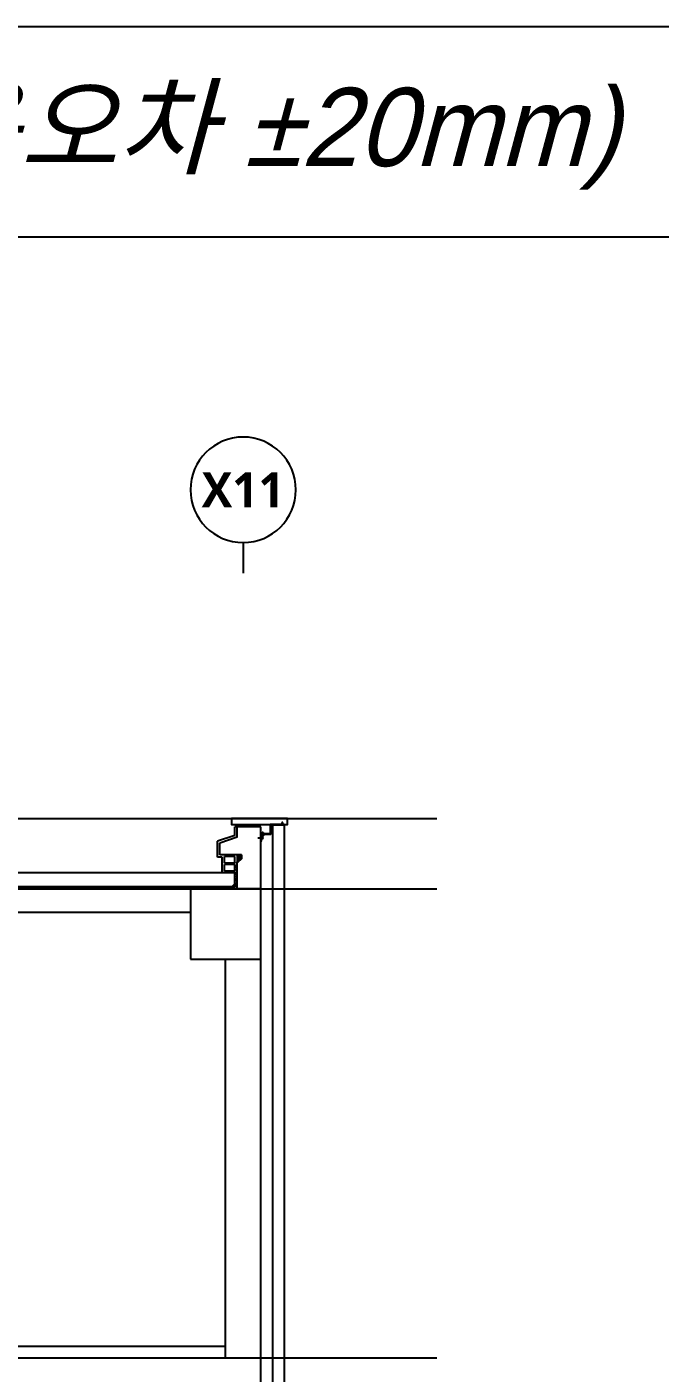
# Model space of a CAD drawing. Header units: millimetres. Extents: x 5544 to 245194, y -610088 to 30375.
# Drawn here: x 70905 to 76311, y 18049 to 29532 of the extents above; entities that cross this region are included whole.
import ezdxf
from ezdxf.enums import TextEntityAlignment as Align

# ---------------------------------------------------------------- set-up
doc = ezdxf.new("R2010")
doc.units = ezdxf.units.MM
doc.linetypes.add('HID', pattern=[2.3, 1.5, -0.8])
for name, color, linetype in [('4', 4, 'Continuous'), ('A-ANNO-TEXT1', 7, 'Continuous'), ('A-CEN', 22, 'Continuous'), ('A-FLOR-ROOF-FIN', 6, 'Continuous'), ('A-ST-AXIS-BUB', 7, 'Continuous'), ('A-ST-CONC', 2, 'Continuous'), ('A-WALL-MASN', 3, 'Continuous'), ('AA-FIN2', 6, 'Continuous'), ('BW', 3, 'Continuous'), ('ELC', 9, 'Continuous'), ('ELE8', 8, 'Continuous'), ('FIN', 9, 'Continuous'), ('HH', 9, 'Continuous'), ('HID', 7, 'HID'), ('out-fin', 6, 'Continuous'), ('주단면도-1$0$A-FIN-TYP1', 6, 'Continuous'), ('주단면도-1$0$A-FLOR-GW', 6, 'Continuous'), ('주단면도-1$0$A-ST-CONC', 2, 'Continuous')]:
    doc.layers.add(name, color=color, linetype=linetype)
doc.styles.add('ROMAND', font='gulim.ttc', dxfattribs={"oblique": 15})
doc.styles.add('SH_진천_나눔', font='NanumGothicBold.ttf')

# ---------------------------------------------------------------- blocks, each defined once
blk = doc.blocks.new('A-ST-AXIS-BUB-1')
at = {"layer": 'A-ST-AXIS-BUB'}
blk.add_line((0, 350), (0, 0), dxfattribs=at)
blk.add_circle((0, 950), 600, dxfattribs=at)

msp = doc.modelspace()

# ---------------------------------------------------------------- hatches: boundary and pattern name
at = {"layer": 'HH'}
h = msp.add_hatch(dxfattribs=at)
h.set_pattern_fill('ANSI37', color=256, scale=100, angle=180, style=0)
h.set_pattern_definition([(45, (160053.15, 7948.265), (-8.8388348, 8.8388348), []), (135, (160053.15, 7948.265), (-8.8388348, -8.8388348), [])])
h.paths.add_polyline_path([(72703.5, 22470.7), (72736.5, 22470.7), (72736.5, 22444.9), (72703.5, 22411.9)])

# ---------------------------------------------------------------- linework, layer by layer
at = {"layer": '4'}
for p, q in [((118128.5, 29532.5), (56721.4, 29532.5)), ((56721.4, 27742.5), (118128.5, 27742.5))]:
    msp.add_line(p, q, dxfattribs=at)
at = {"layer": 'A-CEN'}
for p, q in [((64878.7, 22779.6), (74404.7, 22779.6)), ((64878.7, 22179.6), (74404.7, 22179.6)), ((64878.7, 18179.6), (74404.7, 18179.6))]:
    msp.add_line(p, q, dxfattribs=at)
at = {"layer": 'A-FLOR-ROOF-FIN'}
for p, q in [((66771.5, 22319.6), (72681.5, 22319.6)), ((72681.5, 22223.1), (72681.5, 22320.7)), ((72681.5, 22223.1), (72681.5, 22319.6)), ((66794.9, 22199.6), (72658, 22199.6)), ((72658, 22199.6), (72681.5, 22223.1))]:
    msp.add_line(p, q, dxfattribs=at)
at = {"layer": 'A-ST-CONC'}
for p, q in [((72701.5, 22620.7), (72701.5, 22709.6)), ((72901.5, 22709.6), (72701.5, 22709.6)), ((72701.5, 22620.7), (72551.5, 22570.7)), ((72551.5, 22470.7), (72551.5, 22570.7)), ((72736.5, 22470.7), (72551.5, 22470.7)), ((72736.5, 22435.7), (72701.5, 22401.3)), ((72701.5, 22179.6), (72701.5, 22401.3)), ((72736.5, 22470.7), (72736.5, 22435.7)), ((72736.5, 22435.7), (72736.5, 22450.7)), ((66751.5, 22179.6), (72701.5, 22179.6)), ((67151.5, 21979.6), (72301.5, 21979.6))]:
    msp.add_line(p, q, dxfattribs=at)
msp.add_lwpolyline([(72301.5, 21579.6), (72901.5, 21579.6), (72901.5, 22179.6), (72301.5, 22179.6)], close=True, dxfattribs=at)
at = {"layer": 'A-WALL-MASN'}
for p, q in [((72681.5, 22454.7), (72591.5, 22454.7)), ((72591.5, 22397.7), (72591.5, 22454.7)), ((72681.5, 22397.7), (72591.5, 22397.7)), ((72681.5, 22397.7), (72681.5, 22454.7)), ((72681.5, 22387.7), (72591.5, 22387.7)), ((72681.5, 22387.7), (72591.5, 22387.7)), ((72681.5, 22330.7), (72591.5, 22330.7)), ((72681.5, 22330.7), (72681.5, 22387.7))]:
    msp.add_line(p, q, dxfattribs=at)
at = {"layer": 'AA-FIN2'}
msp.add_line((72681.5, 22225), (72681.5, 22320.7), dxfattribs=at)
msp.add_lwpolyline([(72651.5, 22779.6), (72651.5, 22729.6), (73131.5, 22729.6), (73131.5, 22779.6)], close=True, dxfattribs=at)
at = {"layer": 'BW'}
msp.add_line((72591.5, 22330.7), (72591.5, 22387.7), dxfattribs=at)
at = {"layer": 'ELC'}
msp.add_line((72703.5, 22411.9), (72703.5, 22470.7), dxfattribs=at)
msp.add_line((72703.5, 22411.9), (72703.5, 22470.7), dxfattribs=at)
at = {"layer": 'ELE8', "color": 8}
msp.add_line((66801.5, 22779.6), (72651.5, 22779.6), dxfattribs=at)
at = {"layer": 'FIN'}
for p, q in [((72681.5, 22635.1), (72531.5, 22585.1)), ((72681.5, 22635.1), (72681.5, 22709.6)), ((72701.5, 22709.6), (72681.5, 22709.6)), ((72531.5, 22450.7), (72531.5, 22585.1)), ((72571.5, 22450.7), (72531.5, 22450.7)), ((72571.5, 22319.6), (72571.5, 22450.7))]:
    msp.add_line(p, q, dxfattribs=at)
at = {"layer": 'HH'}
msp.add_line((72663.5, 22179.6), (72701.5, 22217.6), dxfattribs=at)
at = {"layer": 'HID', "color": 8}
for p, q in [((72693.5, 22401.9), (72736.5, 22444.9)), ((72693.5, 22401.9), (72693.5, 22220.9)), ((66790.8, 22189.6), (72662.2, 22189.6)), ((72662.2, 22189.6), (72693.5, 22220.9))]:
    msp.add_line(p, q, dxfattribs=at)
at = {"layer": 'out-fin'}
for p, q in [((73082.5, 22744.6), (73082.5, 22729.6)), ((73090.5, 22744.6), (73082.5, 22744.6)), ((73084.5, 22739.1), (73084.5, 22729.1)), ((73088.5, 22739.1), (73084.5, 22739.1)), ((73088.5, 22739.1), (73088.5, 22729.1)), ((73090.5, 22729.6), (73090.5, 22744.6)), ((72987.5, 22643.6), (72901.5, 22643.6)), ((72901.5, 22643.6), (72901.5, 22583.6)), ((72906.5, 22648.6), (72906.5, 22643.6)), ((72982.8, 22648.6), (72906.5, 22648.6)), ((72906.5, 22638.6), (72906.5, 22585.6)), ((72929.5, 22638.6), (72906.5, 22638.6)), ((72924.5, 22654.6), (72911.5, 22654.6)), ((72911.5, 22654.6), (72911.5, 22648.6)), ((72911.5, 22632.6), (72911.5, 22638.6)), ((72924.5, 22632.6), (72911.5, 22632.6)), ((72913.6, 22654.6), (72913.6, 22648.6)), ((72913.6, 22632.6), (72913.6, 22638.6)), ((72921.5, 22660.5), (72914.5, 22660.5)), ((72914.5, 22660.5), (72914.5, 22654.6)), ((72914.5, 22626.8), (72914.5, 22632.6)), ((72921.5, 22626.8), (72914.5, 22626.8)), ((72921.5, 22660.5), (72921.5, 22654.6)), ((72921.5, 22626.8), (72921.5, 22632.6)), ((72922.4, 22654.6), (72922.4, 22648.6)), ((72922.4, 22632.6), (72922.4, 22638.6)), ((72924.5, 22654.6), (72924.5, 22648.6)), ((72924.5, 22632.6), (72924.5, 22638.6)), ((72931.5, 22643.6), (72931.5, 22640.6)), ((73090.5, 22729.1), (72982.8, 22729.1)), ((72982.8, 22729.1), (72982.8, 22648.6)), ((72987.5, 22643.6), (72987.5, 22723.6)), ((73090.5, 22723.6), (72987.5, 22723.6)), ((73101.5, 22723.1), (73001.5, 22723.1)), ((73101.5, 22729.6), (73090.5, 22729.6)), ((73101.5, 22729.6), (73090.5, 22729.6)), ((73090.5, 22729.1), (73090.5, 22723.6)), ((72880.5, 22611.6), (72880.5, 22615.6)), ((72880.5, 22615.6), (72906.5, 22615.6)), ((72906.5, 22611.6), (72880.5, 22611.6)), ((72904.5, 22583.6), (72901.5, 22583.6)), ((72906.5, 22613.6), (72902.5, 22613.6)), ((72914.6, 22622.5), (72906.5, 22622.5)), ((72906.5, 22606.5), (72914.6, 22606.5)), ((72914.6, 22606.5), (72914.6, 22622.5)), ((72921.1, 22618.5), (72914.6, 22618.5)), ((72914.6, 22610.5), (72921.1, 22610.5)), ((72921.1, 22610.5), (72921.1, 22618.5))]:
    msp.add_line(p, q, dxfattribs=at)
msp.add_circle((73095.1, 22726.6), 3, dxfattribs=at)
for centre, radius, start, end in [((72929.5, 22640.6), 2, 270, 0), ((73101.5, 22726.4), 3.25, 90, 270), ((72904.5, 22585.6), 2, 270, 0)]:
    msp.add_arc(centre, radius, start, end, dxfattribs=at)
at = {"layer": '주단면도-1$0$A-FIN-TYP1'}
msp.add_line((66851.5, 18279.6), (72601.5, 18279.6), dxfattribs=at)
at = {"layer": '주단면도-1$0$A-FLOR-GW'}
for p, q in [((73001.5, 22729.6), (73001.5, -6520.4)), ((73101.5, 22729.6), (73101.5, -6520.4))]:
    msp.add_line(p, q, dxfattribs=at)
at = {"layer": '주단면도-1$0$A-ST-CONC'}
for p, q in [((72901.5, -8570.4), (72901.5, 22709.6)), ((72601.5, 18179.6), (72601.5, 21579.6)), ((66851.5, 18179.6), (72601.5, 18179.6))]:
    msp.add_line(p, q, dxfattribs=at)

# ---------------------------------------------------------------- block references
at = {"layer": 'A-ST-AXIS-BUB', "xscale": -0.75, "yscale": 0.75, "zscale": 0.75}
msp.add_blockref('A-ST-AXIS-BUB-1', (72751.5, 24871.5), dxfattribs=at)

# ---------------------------------------------------------------- texts
at = {"style": 'ROMAND', "oblique": 15}
msp.add_text('1. 단면도 &  KEY PLAN   (건축 허용오차 %%P20mm)', height=667.938, dxfattribs=at).set_placement((57157.1, 28344.7))
at = {"layer": 'A-ANNO-TEXT1', "style": 'SH_진천_나눔'}
msp.add_text('X11', height=300, dxfattribs=at).set_placement((72751.5, 25584), align=Align.MIDDLE_CENTER)

doc.saveas('drawing.dxf')
